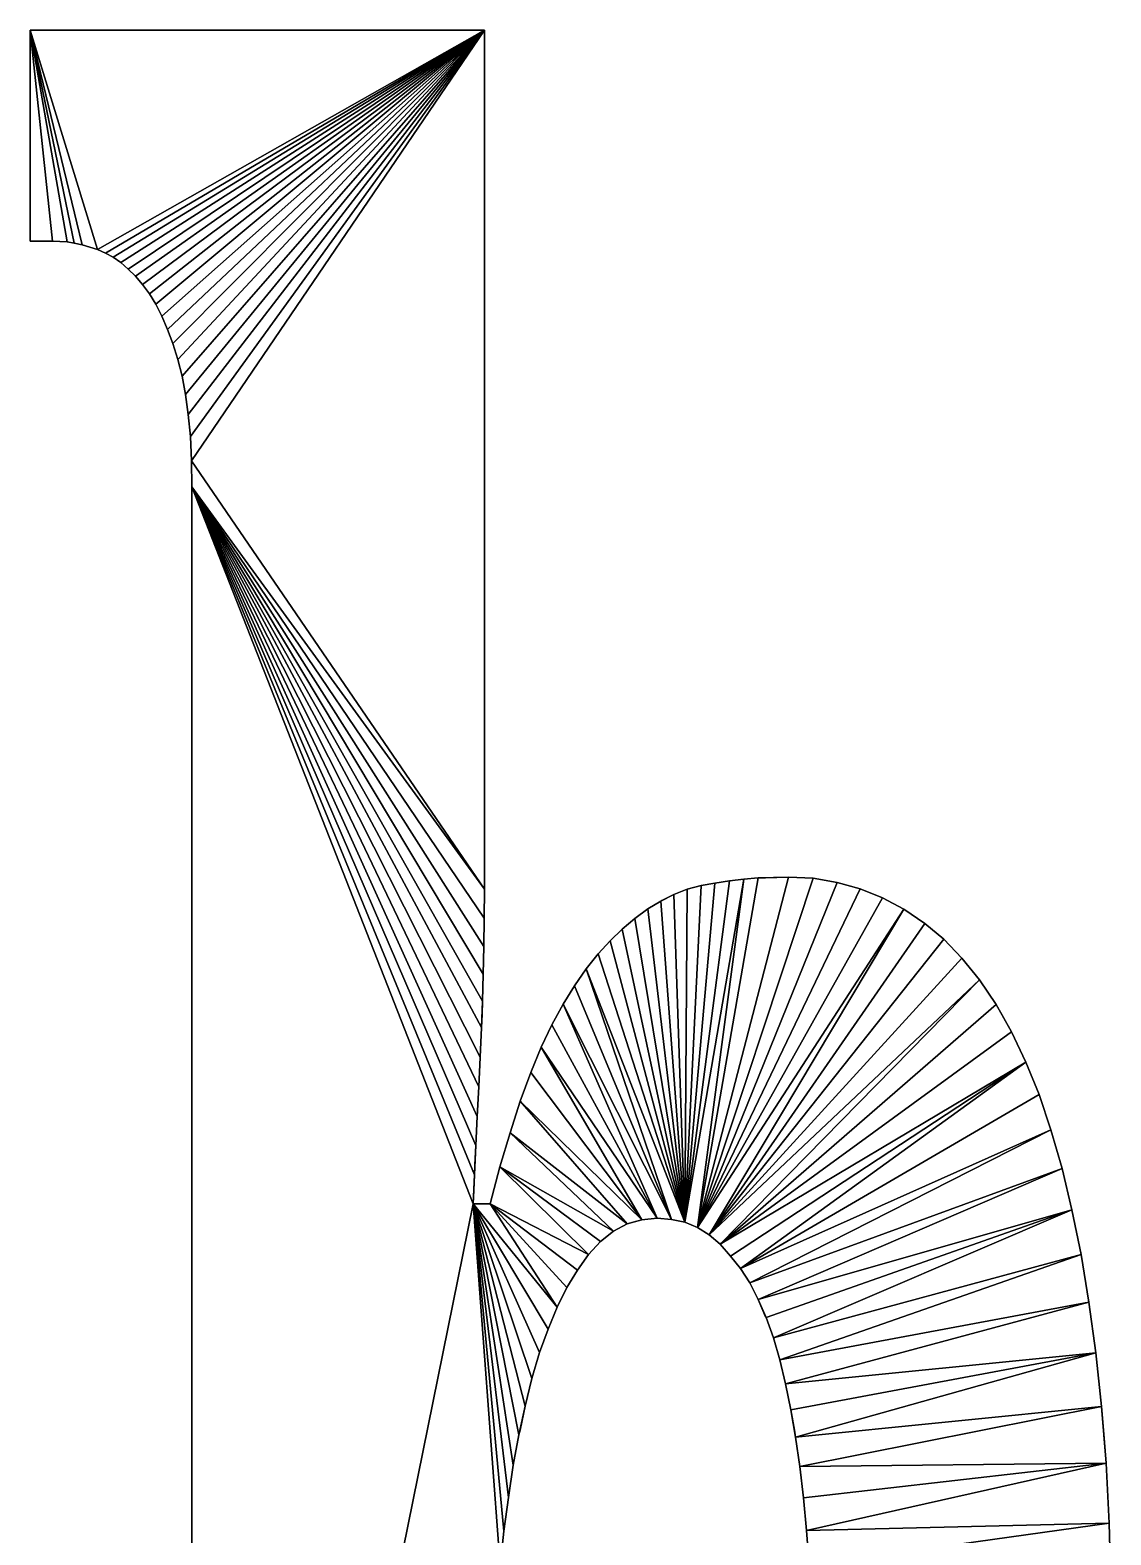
# Model space of a CAD drawing. Header units: inches. Extents: x 62 to 1153, y 3 to 780.
# Drawn here: x 83.71 to 86.374, y 35.073 to 38.782 of the extents above; entities that cross this region are included whole.
import ezdxf

# ---------------------------------------------------------------- set-up
doc = ezdxf.new("R2010")
doc.units = ezdxf.units.IN
doc.header["$MEASUREMENT"] = 0
doc.layers.add('Base', color=3, linetype='Continuous')

msp = doc.modelspace()

# ---------------------------------------------------------------- linework, layer by layer
at = {"layer": 'Base'}
for points in [[(84.83, 38.7825, -43), (83.71, 38.7825, -43), (83.876, 38.2415, -43)], [(83.819, 38.2575, -43), (83.71, 38.7825, -43), (83.801, 38.2605, -43)], [(83.71, 38.7825, -43), (83.71, 38.2625, -43), (83.765, 38.2625, -43)], [(83.765, 38.2625, -43), (83.801, 38.2605, -43), (83.71, 38.7825, -43)], [(83.819, 38.2575, -43), (83.838, 38.2535, -43), (83.71, 38.7825, -43)], [(83.838, 38.2535, -43), (83.876, 38.2415, -43), (83.71, 38.7825, -43)], [(83.71, 38.7825, -44), (83.71, 38.7825, -43), (84.83, 38.7825, -43)], [(83.71, 38.7825, -44), (84.83, 38.7825, -43), (84.83, 38.7825, -44)], [(83.71, 38.7825, -44), (83.71, 38.2625, -44), (83.71, 38.7825, -43)], [(83.71, 38.2625, -44), (83.71, 38.2625, -43), (83.71, 38.7825, -43)], [(83.876, 38.2415, -43), (83.896, 38.2325, -43), (84.83, 38.7825, -43)], [(83.915, 38.2225, -43), (84.83, 38.7825, -43), (83.896, 38.2325, -43)], [(83.915, 38.2225, -43), (83.934, 38.2095, -43), (84.83, 38.7825, -43)], [(83.952, 38.1935, -43), (84.83, 38.7825, -43), (83.934, 38.2095, -43)], [(83.97, 38.1755, -43), (84.83, 38.7825, -43), (83.952, 38.1935, -43)], [(83.97, 38.1755, -43), (83.987, 38.1555, -43), (84.83, 38.7825, -43)], [(84.004, 38.1325, -43), (84.83, 38.7825, -43), (83.987, 38.1555, -43)], [(84.02, 38.1065, -43), (84.83, 38.7825, -43), (84.004, 38.1325, -43)], [(84.02, 38.1065, -43), (84.035, 38.0775, -43), (84.83, 38.7825, -43)], [(84.035, 38.0775, -43), (84.049, 38.0445, -43), (84.83, 38.7825, -43)], [(84.049, 38.0445, -43), (84.062, 38.0095, -43), (84.83, 38.7825, -43)], [(84.062, 38.0095, -43), (84.074, 37.9705, -43), (84.83, 38.7825, -43)], [(84.074, 37.9705, -43), (84.085, 37.9295, -43), (84.83, 38.7825, -43)], [(84.085, 37.9295, -43), (84.093, 37.8845, -43), (84.83, 38.7825, -43)], [(84.093, 37.8845, -43), (84.1, 37.8345, -43), (84.83, 38.7825, -43)], [(84.1, 37.8345, -43), (84.105, 37.7805, -43), (84.83, 38.7825, -43)], [(84.105, 37.7805, -43), (84.108, 37.7205, -43), (84.83, 38.7825, -43)], [(84.83, 36.6645, -43), (84.83, 38.7825, -43), (84.108, 37.7205, -43)], [(84.83, 36.6645, -44), (84.83, 38.7825, -44), (84.83, 36.6645, -43)], [(84.83, 38.7825, -43), (84.83, 36.6645, -43), (84.83, 38.7825, -44)], [(83.71, 38.2625, -44), (83.765, 38.2625, -44), (83.765, 38.2625, -43)], [(83.71, 38.2625, -44), (83.765, 38.2625, -43), (83.71, 38.2625, -43)], [(83.765, 38.2625, -44), (83.801, 38.2605, -44), (83.801, 38.2605, -43)], [(83.765, 38.2625, -44), (83.801, 38.2605, -43), (83.765, 38.2625, -43)], [(83.801, 38.2605, -44), (83.819, 38.2575, -44), (83.819, 38.2575, -43)], [(83.801, 38.2605, -44), (83.819, 38.2575, -43), (83.801, 38.2605, -43)], [(83.819, 38.2575, -44), (83.838, 38.2535, -44), (83.838, 38.2535, -43)], [(83.819, 38.2575, -44), (83.838, 38.2535, -43), (83.819, 38.2575, -43)], [(83.838, 38.2535, -44), (83.876, 38.2415, -44), (83.876, 38.2415, -43)], [(83.838, 38.2535, -44), (83.876, 38.2415, -43), (83.838, 38.2535, -43)], [(83.876, 38.2415, -44), (83.896, 38.2325, -44), (83.896, 38.2325, -43)], [(83.876, 38.2415, -44), (83.896, 38.2325, -43), (83.876, 38.2415, -43)], [(83.896, 38.2325, -44), (83.915, 38.2225, -44), (83.915, 38.2225, -43)], [(83.896, 38.2325, -44), (83.915, 38.2225, -43), (83.896, 38.2325, -43)], [(83.915, 38.2225, -44), (83.934, 38.2095, -44), (83.934, 38.2095, -43)], [(83.915, 38.2225, -44), (83.934, 38.2095, -43), (83.915, 38.2225, -43)], [(83.934, 38.2095, -44), (83.952, 38.1935, -44), (83.952, 38.1935, -43)], [(83.934, 38.2095, -44), (83.952, 38.1935, -43), (83.934, 38.2095, -43)], [(83.952, 38.1935, -44), (83.97, 38.1755, -44), (83.97, 38.1755, -43)], [(83.952, 38.1935, -44), (83.97, 38.1755, -43), (83.952, 38.1935, -43)], [(83.97, 38.1755, -44), (83.987, 38.1555, -44), (83.987, 38.1555, -43)], [(83.97, 38.1755, -44), (83.987, 38.1555, -43), (83.97, 38.1755, -43)], [(83.987, 38.1555, -44), (84.004, 38.1325, -44), (84.004, 38.1325, -43)], [(83.987, 38.1555, -44), (84.004, 38.1325, -43), (83.987, 38.1555, -43)], [(84.004, 38.1325, -44), (84.02, 38.1065, -44), (84.02, 38.1065, -43)], [(84.004, 38.1325, -44), (84.02, 38.1065, -43), (84.004, 38.1325, -43)], [(84.02, 38.1065, -44), (84.035, 38.0775, -44), (84.035, 38.0775, -43)], [(84.02, 38.1065, -44), (84.035, 38.0775, -43), (84.02, 38.1065, -43)], [(84.035, 38.0775, -44), (84.049, 38.0445, -44), (84.049, 38.0445, -43)], [(84.035, 38.0775, -44), (84.049, 38.0445, -43), (84.035, 38.0775, -43)], [(84.049, 38.0445, -44), (84.062, 38.0095, -44), (84.062, 38.0095, -43)], [(84.049, 38.0445, -44), (84.062, 38.0095, -43), (84.049, 38.0445, -43)], [(84.062, 38.0095, -44), (84.074, 37.9705, -44), (84.074, 37.9705, -43)], [(84.062, 38.0095, -44), (84.074, 37.9705, -43), (84.062, 38.0095, -43)], [(84.074, 37.9705, -44), (84.085, 37.9295, -44), (84.085, 37.9295, -43)], [(84.074, 37.9705, -44), (84.085, 37.9295, -43), (84.074, 37.9705, -43)], [(84.085, 37.9295, -44), (84.093, 37.8845, -44), (84.093, 37.8845, -43)], [(84.085, 37.9295, -44), (84.093, 37.8845, -43), (84.085, 37.9295, -43)], [(84.093, 37.8845, -44), (84.1, 37.8345, -44), (84.1, 37.8345, -43)], [(84.093, 37.8845, -44), (84.1, 37.8345, -43), (84.093, 37.8845, -43)], [(84.1, 37.8345, -44), (84.105, 37.7805, -44), (84.105, 37.7805, -43)], [(84.1, 37.8345, -44), (84.105, 37.7805, -43), (84.1, 37.8345, -43)], [(84.105, 37.7805, -44), (84.108, 37.7205, -44), (84.108, 37.7205, -43)], [(84.105, 37.7805, -44), (84.108, 37.7205, -43), (84.105, 37.7805, -43)], [(84.108, 37.7205, -43), (84.109, 37.6565, -43), (84.83, 36.6645, -43)], [(84.108, 37.7205, -44), (84.109, 37.6565, -44), (84.109, 37.6565, -43)], [(84.108, 37.7205, -44), (84.109, 37.6565, -43), (84.108, 37.7205, -43)], [(84.829, 36.5935, -43), (84.83, 36.6645, -43), (84.109, 37.6565, -43)], [(84.109, 32.4675, -43), (84.802, 35.8895, -43), (84.109, 37.6565, -43)], [(84.828, 36.5235, -43), (84.829, 36.5935, -43), (84.109, 37.6565, -43)], [(84.827, 36.4555, -43), (84.828, 36.5235, -43), (84.109, 37.6565, -43)], [(84.819, 36.2505, -43), (84.823, 36.3235, -43), (84.109, 37.6565, -43)], [(84.823, 36.3235, -43), (84.825, 36.3885, -43), (84.109, 37.6565, -43)], [(84.825, 36.3885, -43), (84.827, 36.4555, -43), (84.109, 37.6565, -43)], [(84.805, 35.9605, -43), (84.809, 36.0325, -43), (84.109, 37.6565, -43)], [(84.809, 36.0325, -43), (84.812, 36.1045, -43), (84.109, 37.6565, -43)], [(84.812, 36.1045, -43), (84.816, 36.1775, -43), (84.109, 37.6565, -43)], [(84.816, 36.1775, -43), (84.819, 36.2505, -43), (84.109, 37.6565, -43)], [(84.805, 35.9605, -43), (84.109, 37.6565, -43), (84.802, 35.8895, -43)], [(84.109, 37.6565, -44), (84.109, 32.4675, -44), (84.109, 37.6565, -43)], [(84.109, 32.4675, -44), (84.109, 32.4675, -43), (84.109, 37.6565, -43)], [(85.469, 36.6895, -43), (85.434, 36.6855, -43), (85.324, 35.8435, -43)], [(85.324, 35.8435, -43), (85.355, 35.8305, -43), (85.469, 36.6895, -43)], [(85.64, 36.6915, -43), (85.579, 36.6945, -43), (85.355, 35.8305, -43)], [(85.579, 36.6945, -43), (85.505, 36.6925, -43), (85.355, 35.8305, -43)], [(85.505, 36.6925, -43), (85.469, 36.6895, -43), (85.355, 35.8305, -43)], [(85.64, 36.6915, -43), (85.355, 35.8305, -43), (85.699, 36.6815, -43)], [(85.434, 36.6855, -43), (85.469, 36.6895, -43), (85.434, 36.6855, -44)], [(85.434, 36.6855, -44), (85.469, 36.6895, -43), (85.469, 36.6895, -44)], [(85.469, 36.6895, -43), (85.505, 36.6925, -43), (85.505, 36.6925, -44)], [(85.469, 36.6895, -44), (85.469, 36.6895, -43), (85.505, 36.6925, -44)], [(85.505, 36.6925, -43), (85.579, 36.6945, -43), (85.523, 36.693, -44)], [(85.505, 36.6925, -43), (85.523, 36.693, -44), (85.505, 36.6925, -44)], [(85.579, 36.6945, -44), (85.523, 36.693, -44), (85.579, 36.6945, -43)], [(85.579, 36.6945, -44), (85.579, 36.6945, -43), (85.64, 36.6915, -43)], [(85.579, 36.6945, -44), (85.64, 36.6915, -43), (85.64, 36.6915, -44)], [(85.64, 36.6915, -44), (85.64, 36.6915, -43), (85.699, 36.6815, -43)], [(85.64, 36.6915, -44), (85.699, 36.6815, -43), (85.699, 36.6815, -44)], [(84.83, 36.6645, -44), (84.83, 36.6645, -43), (84.829, 36.5935, -43)], [(84.83, 36.6645, -44), (84.829, 36.5935, -43), (84.829, 36.5935, -44)], [(85.297, 36.6515, -43), (85.265, 36.6355, -43), (85.324, 35.8435, -43)], [(85.297, 36.6515, -43), (85.267, 36.6365, -44), (85.265, 36.6355, -43)], [(85.267, 36.6365, -44), (85.297, 36.6515, -43), (85.297, 36.6515, -44)], [(85.33, 36.6645, -43), (85.297, 36.6515, -43), (85.324, 35.8435, -43)], [(85.33, 36.6645, -44), (85.297, 36.6515, -44), (85.33, 36.6645, -43)], [(85.297, 36.6515, -43), (85.33, 36.6645, -43), (85.297, 36.6515, -44)], [(85.434, 36.6855, -43), (85.398, 36.6795, -43), (85.324, 35.8435, -43)], [(85.398, 36.6795, -43), (85.364, 36.6735, -43), (85.324, 35.8435, -43)], [(85.364, 36.6735, -43), (85.33, 36.6645, -43), (85.324, 35.8435, -43)], [(85.364, 36.6735, -43), (85.364, 36.6735, -44), (85.33, 36.6645, -43)], [(85.33, 36.6645, -44), (85.33, 36.6645, -43), (85.364, 36.6735, -44)], [(85.699, 36.6815, -43), (85.355, 35.8305, -43), (85.756, 36.6655, -43)], [(85.756, 36.6655, -43), (85.355, 35.8305, -43), (85.811, 36.6435, -43)], [(85.398, 36.6795, -44), (85.364, 36.6735, -44), (85.398, 36.6795, -43)], [(85.364, 36.6735, -43), (85.398, 36.6795, -43), (85.364, 36.6735, -44)], [(85.434, 36.6855, -43), (85.434, 36.6855, -44), (85.398, 36.6795, -43)], [(85.398, 36.6795, -44), (85.398, 36.6795, -43), (85.434, 36.6855, -44)], [(85.699, 36.6815, -44), (85.699, 36.6815, -43), (85.756, 36.6655, -43)], [(85.699, 36.6815, -44), (85.756, 36.6655, -43), (85.756, 36.6655, -44)], [(85.756, 36.6655, -44), (85.756, 36.6655, -43), (85.811, 36.6435, -43)], [(85.756, 36.6655, -44), (85.811, 36.6435, -43), (85.811, 36.6435, -44)], [(85.233, 36.6165, -43), (85.201, 36.5925, -43), (85.324, 35.8435, -43)], [(85.201, 36.5925, -44), (85.201, 36.5925, -43), (85.233, 36.6165, -43)], [(85.201, 36.5925, -44), (85.233, 36.6165, -43), (85.233, 36.6165, -44)], [(85.265, 36.6355, -43), (85.233, 36.6165, -43), (85.324, 35.8435, -43)], [(85.265, 36.6355, -43), (85.265, 36.6355, -44), (85.233, 36.6165, -43)], [(85.233, 36.6165, -44), (85.233, 36.6165, -43), (85.265, 36.6355, -44)], [(85.265, 36.6355, -44), (85.265, 36.6355, -43), (85.267, 36.6365, -44)], [(85.811, 36.6435, -43), (85.355, 35.8305, -43), (85.864, 36.6155, -43)], [(85.384, 35.8125, -43), (85.864, 36.6155, -43), (85.355, 35.8305, -43)], [(85.864, 36.6155, -43), (85.384, 35.8125, -43), (85.915, 36.5805, -43)], [(85.811, 36.6435, -44), (85.811, 36.6435, -43), (85.864, 36.6155, -43)], [(85.811, 36.6435, -44), (85.864, 36.6155, -43), (85.864, 36.6155, -44)], [(85.864, 36.6155, -44), (85.864, 36.6155, -43), (85.915, 36.5805, -43)], [(85.864, 36.6155, -44), (85.915, 36.5805, -43), (85.915, 36.5805, -44)], [(84.829, 36.5935, -44), (84.829, 36.5935, -43), (84.828, 36.5235, -43)], [(84.829, 36.5935, -44), (84.828, 36.5235, -43), (84.828, 36.5235, -44)], [(85.201, 36.5925, -43), (85.169, 36.5665, -43), (85.324, 35.8435, -43)], [(85.201, 36.5925, -43), (85.201, 36.5925, -44), (85.169, 36.5665, -43)], [(85.169, 36.5665, -44), (85.169, 36.5665, -43), (85.201, 36.5925, -44)], [(85.915, 36.5805, -43), (85.384, 35.8125, -43), (85.962, 36.5415, -43)], [(85.915, 36.5805, -44), (85.915, 36.5805, -43), (85.962, 36.5415, -43)], [(85.915, 36.5805, -44), (85.962, 36.5415, -43), (85.962, 36.5415, -44)], [(85.169, 36.5665, -43), (85.14, 36.5375, -43), (85.324, 35.8435, -43)], [(85.14, 36.5375, -43), (85.169, 36.5665, -43), (85.169, 36.5665, -44)], [(85.14, 36.5375, -43), (85.169, 36.5665, -44), (85.14, 36.5375, -44)], [(85.962, 36.5415, -43), (85.384, 35.8125, -43), (86.007, 36.4945, -43)], [(85.962, 36.5415, -44), (85.962, 36.5415, -43), (86.007, 36.4945, -43)], [(85.962, 36.5415, -44), (86.007, 36.4945, -43), (86.007, 36.4945, -44)], [(84.828, 36.5235, -44), (84.828, 36.5235, -43), (84.827, 36.4555, -43)], [(84.828, 36.5235, -44), (84.827, 36.4555, -43), (84.827, 36.4555, -44)], [(85.11, 36.5055, -43), (85.081, 36.4685, -43), (85.324, 35.8435, -43)], [(85.081, 36.4685, -43), (85.11, 36.5055, -43), (85.081, 36.4685, -44)], [(85.11, 36.5055, -43), (85.11, 36.5055, -44), (85.081, 36.4685, -44)], [(85.14, 36.5375, -43), (85.11, 36.5055, -43), (85.324, 35.8435, -43)], [(85.14, 36.5375, -43), (85.11, 36.5055, -44), (85.11, 36.5055, -43)], [(85.14, 36.5375, -44), (85.11, 36.5055, -44), (85.14, 36.5375, -43)], [(85.081, 36.4685, -43), (85.052, 36.4265, -43), (85.291, 35.8505, -43)], [(85.081, 36.4685, -44), (85.052, 36.4265, -43), (85.081, 36.4685, -43)], [(85.052, 36.4265, -43), (85.081, 36.4685, -44), (85.052, 36.4265, -44)], [(85.291, 35.8505, -43), (85.324, 35.8435, -43), (85.081, 36.4685, -43)], [(86.007, 36.4945, -43), (85.384, 35.8125, -43), (86.05, 36.4415, -43)], [(86.007, 36.4945, -44), (86.007, 36.4945, -43), (86.05, 36.4415, -43)], [(86.007, 36.4945, -44), (86.05, 36.4415, -43), (86.05, 36.4415, -44)], [(84.827, 36.4555, -44), (84.827, 36.4555, -43), (84.825, 36.3885, -43)], [(84.827, 36.4555, -44), (84.825, 36.3885, -43), (84.825, 36.3885, -44)], [(85.384, 35.8125, -43), (85.411, 35.7895, -43), (86.05, 36.4415, -43)], [(86.091, 36.3805, -43), (86.05, 36.4415, -43), (85.411, 35.7895, -43)], [(86.05, 36.4415, -44), (86.05, 36.4415, -43), (86.091, 36.3805, -43)], [(86.05, 36.4415, -44), (86.091, 36.3805, -43), (86.091, 36.3805, -44)], [(85.052, 36.4265, -43), (85.024, 36.3815, -43), (85.291, 35.8505, -43)], [(85.052, 36.4265, -43), (85.052, 36.4265, -44), (85.024, 36.3815, -43)], [(85.052, 36.4265, -44), (85.024, 36.3815, -44), (85.024, 36.3815, -43)], [(84.825, 36.3885, -43), (84.823, 36.3235, -43), (84.824, 36.3555, -44)], [(84.823, 36.3235, -44), (84.824, 36.3555, -44), (84.823, 36.3235, -43)], [(84.825, 36.3885, -44), (84.825, 36.3885, -43), (84.824, 36.3555, -44)], [(85.024, 36.3815, -43), (84.996, 36.3305, -43), (85.256, 35.8535, -43)], [(85.024, 36.3815, -43), (85.0098, 36.3555, -44), (84.996, 36.3305, -43)], [(84.996, 36.3305, -44), (84.996, 36.3305, -43), (85.0098, 36.3555, -44)], [(85.024, 36.3815, -44), (85.0098, 36.3555, -44), (85.024, 36.3815, -43)], [(85.011, 36.3578, -44), (85.0098, 36.3555, -44), (85.024, 36.3815, -44)], [(85.0098, 36.3555, -44), (85.011, 36.3578, -44), (85.024, 36.3815, -44)], [(85.256, 35.8535, -43), (85.291, 35.8505, -43), (85.024, 36.3815, -43)], [(86.129, 36.3135, -43), (86.091, 36.3805, -43), (85.411, 35.7895, -43)], [(86.091, 36.3805, -44), (86.091, 36.3805, -43), (86.1052, 36.3555, -44)], [(86.091, 36.3805, -43), (86.129, 36.3135, -43), (86.1052, 36.3555, -44)], [(86.129, 36.3135, -44), (86.1052, 36.3555, -44), (86.129, 36.3135, -43)], [(84.823, 36.3235, -44), (84.823, 36.3235, -43), (84.819, 36.2505, -43)], [(84.823, 36.3235, -44), (84.819, 36.2505, -43), (84.819, 36.2505, -44)], [(84.996, 36.3305, -43), (84.97, 36.2755, -43), (85.256, 35.8535, -43)], [(84.996, 36.3305, -44), (84.97, 36.2755, -44), (84.97, 36.2755, -43)], [(84.996, 36.3305, -44), (84.97, 36.2755, -43), (84.996, 36.3305, -43)], [(86.164, 36.2385, -43), (86.129, 36.3135, -43), (85.411, 35.7895, -43)], [(86.129, 36.3135, -44), (86.129, 36.3135, -43), (86.164, 36.2385, -43)], [(86.129, 36.3135, -44), (86.164, 36.2385, -43), (86.164, 36.2385, -44)], [(84.819, 36.2505, -44), (84.819, 36.2505, -43), (84.816, 36.1775, -43)], [(84.819, 36.2505, -44), (84.816, 36.1775, -43), (84.816, 36.1775, -44)], [(84.97, 36.2755, -43), (84.944, 36.2125, -43), (85.218, 35.8495, -43)], [(84.97, 36.2755, -44), (84.944, 36.2125, -44), (84.944, 36.2125, -43)], [(84.97, 36.2755, -44), (84.944, 36.2125, -43), (84.97, 36.2755, -43)], [(85.218, 35.8495, -43), (85.256, 35.8535, -43), (84.97, 36.2755, -43)], [(84.944, 36.2125, -43), (84.918, 36.1425, -43), (85.218, 35.8495, -43)], [(84.944, 36.2125, -44), (84.918, 36.1425, -44), (84.918, 36.1425, -43)], [(84.944, 36.2125, -44), (84.918, 36.1425, -43), (84.944, 36.2125, -43)], [(85.411, 35.7895, -43), (85.436, 35.7605, -43), (86.164, 36.2385, -43)], [(85.436, 35.7605, -43), (85.461, 35.7295, -43), (86.164, 36.2385, -43)], [(86.197, 36.1585, -43), (86.164, 36.2385, -43), (85.461, 35.7295, -43)], [(86.164, 36.2385, -44), (86.164, 36.2385, -43), (86.197, 36.1585, -43)], [(86.164, 36.2385, -44), (86.197, 36.1585, -43), (86.197, 36.1585, -44)], [(84.816, 36.1775, -44), (84.816, 36.1775, -43), (84.812, 36.1045, -43)], [(84.816, 36.1775, -44), (84.812, 36.1045, -43), (84.812, 36.1045, -44)], [(84.918, 36.1425, -43), (84.893, 36.0645, -43), (85.182, 35.8395, -43)], [(84.918, 36.1425, -44), (84.893, 36.0645, -44), (84.893, 36.0645, -43)], [(84.918, 36.1425, -44), (84.893, 36.0645, -43), (84.918, 36.1425, -43)], [(85.182, 35.8395, -43), (85.218, 35.8495, -43), (84.918, 36.1425, -43)], [(86.226, 36.0715, -43), (86.197, 36.1585, -43), (85.461, 35.7295, -43)], [(86.197, 36.1585, -44), (86.197, 36.1585, -43), (86.226, 36.0715, -43)], [(86.197, 36.1585, -44), (86.226, 36.0715, -43), (86.226, 36.0715, -44)], [(84.812, 36.1045, -44), (84.812, 36.1045, -43), (84.809, 36.0325, -43)], [(84.812, 36.1045, -44), (84.809, 36.0325, -43), (84.809, 36.0325, -44)], [(84.893, 36.0645, -43), (84.868, 35.9805, -43), (85.148, 35.8215, -43)], [(84.893, 36.0645, -44), (84.868, 35.9805, -44), (84.868, 35.9805, -43)], [(84.893, 36.0645, -44), (84.868, 35.9805, -43), (84.893, 36.0645, -43)], [(85.148, 35.8215, -43), (85.182, 35.8395, -43), (84.893, 36.0645, -43)], [(85.461, 35.7295, -43), (85.484, 35.6945, -43), (86.226, 36.0715, -43)], [(86.254, 35.9765, -43), (86.226, 36.0715, -43), (85.484, 35.6945, -43)], [(86.226, 36.0715, -44), (86.226, 36.0715, -43), (86.254, 35.9765, -43)], [(86.226, 36.0715, -44), (86.254, 35.9765, -43), (86.254, 35.9765, -44)], [(84.805, 35.9605, -43), (84.8064, 35.9851, -44), (84.809, 36.0325, -43)], [(84.809, 36.0325, -44), (84.809, 36.0325, -43), (84.8064, 35.9851, -44)], [(84.805, 35.9605, -43), (84.805, 35.9605, -44), (84.8064, 35.9851, -44)], [(84.805, 35.9605, -43), (84.802, 35.8895, -43), (84.8034, 35.9231, -44)], [(84.805, 35.9605, -44), (84.805, 35.9605, -43), (84.8034, 35.9231, -44)], [(84.844, 35.8895, -43), (85.086, 35.7645, -43), (84.868, 35.9805, -43)], [(84.868, 35.9805, -44), (84.844, 35.8895, -44), (84.844, 35.8895, -43)], [(84.868, 35.9805, -44), (84.844, 35.8895, -43), (84.868, 35.9805, -43)], [(85.086, 35.7645, -43), (85.116, 35.7965, -43), (84.868, 35.9805, -43)], [(85.116, 35.7965, -43), (85.148, 35.8215, -43), (84.868, 35.9805, -43)], [(85.484, 35.6945, -43), (85.505, 35.6535, -43), (86.254, 35.9765, -43)], [(86.278, 35.8745, -43), (86.254, 35.9765, -43), (85.505, 35.6535, -43)], [(86.254, 35.9765, -44), (86.254, 35.9765, -43), (86.278, 35.8745, -43)], [(86.254, 35.9765, -44), (86.278, 35.8745, -43), (86.278, 35.8745, -44)], [(84.802, 35.8895, -44), (84.8034, 35.9231, -44), (84.802, 35.8895, -43)], [(84.802, 35.8895, -43), (84.109, 32.4675, -43), (84.869, 34.9965, -43)], [(84.844, 35.8895, -43), (84.802, 35.8895, -43), (85.009, 35.6345, -43)], [(84.987, 35.5805, -43), (85.009, 35.6345, -43), (84.802, 35.8895, -43)], [(84.966, 35.5225, -43), (84.987, 35.5805, -43), (84.802, 35.8895, -43)], [(84.901, 35.2445, -43), (84.915, 35.3195, -43), (84.802, 35.8895, -43)], [(84.915, 35.3195, -43), (84.93, 35.3905, -43), (84.802, 35.8895, -43)], [(84.93, 35.3905, -43), (84.947, 35.4585, -43), (84.802, 35.8895, -43)], [(84.947, 35.4585, -43), (84.966, 35.5225, -43), (84.802, 35.8895, -43)], [(84.889, 35.1655, -43), (84.901, 35.2445, -43), (84.802, 35.8895, -43)], [(84.878, 35.0825, -43), (84.889, 35.1655, -43), (84.802, 35.8895, -43)], [(84.869, 34.9965, -43), (84.878, 35.0825, -43), (84.802, 35.8895, -43)], [(84.802, 35.8895, -44), (84.802, 35.8895, -43), (84.844, 35.8895, -44)], [(84.802, 35.8895, -43), (84.844, 35.8895, -43), (84.844, 35.8895, -44)], [(85.059, 35.7255, -43), (85.086, 35.7645, -43), (84.844, 35.8895, -43)], [(85.033, 35.6825, -43), (85.059, 35.7255, -43), (84.844, 35.8895, -43)], [(85.033, 35.6825, -43), (84.844, 35.8895, -43), (85.009, 35.6345, -43)], [(85.505, 35.6535, -43), (85.524, 35.6085, -43), (86.278, 35.8745, -43)], [(85.524, 35.6085, -43), (85.542, 35.5585, -43), (86.278, 35.8745, -43)], [(86.301, 35.7645, -43), (86.278, 35.8745, -43), (85.542, 35.5585, -43)], [(86.278, 35.8745, -44), (86.278, 35.8745, -43), (86.301, 35.7645, -43)], [(86.278, 35.8745, -44), (86.301, 35.7645, -43), (86.301, 35.7645, -44)], [(85.148, 35.8215, -44), (85.182, 35.8395, -44), (85.182, 35.8395, -43)], [(85.148, 35.8215, -44), (85.182, 35.8395, -43), (85.148, 35.8215, -43)], [(85.1964, 35.8435, -44), (85.218, 35.8495, -43), (85.182, 35.8395, -43)], [(85.182, 35.8395, -44), (85.1964, 35.8435, -44), (85.182, 35.8395, -43)], [(85.1964, 35.8435, -44), (85.218, 35.8495, -44), (85.218, 35.8495, -43)], [(85.218, 35.8495, -44), (85.256, 35.8535, -44), (85.256, 35.8535, -43)], [(85.218, 35.8495, -44), (85.256, 35.8535, -43), (85.218, 35.8495, -43)], [(85.256, 35.8535, -44), (85.291, 35.8505, -44), (85.291, 35.8505, -43)], [(85.256, 35.8535, -44), (85.291, 35.8505, -43), (85.256, 35.8535, -43)], [(85.291, 35.8505, -44), (85.324, 35.8435, -44), (85.324, 35.8435, -43)], [(85.291, 35.8505, -44), (85.324, 35.8435, -43), (85.291, 35.8505, -43)], [(85.324, 35.8435, -44), (85.355, 35.8305, -44), (85.355, 35.8305, -43)], [(85.324, 35.8435, -44), (85.355, 35.8305, -43), (85.324, 35.8435, -43)], [(85.116, 35.7965, -44), (85.148, 35.8215, -44), (85.148, 35.8215, -43)], [(85.116, 35.7965, -44), (85.148, 35.8215, -43), (85.116, 35.7965, -43)], [(85.355, 35.8305, -44), (85.384, 35.8125, -44), (85.384, 35.8125, -43)], [(85.355, 35.8305, -44), (85.384, 35.8125, -43), (85.355, 35.8305, -43)], [(85.384, 35.8125, -44), (85.411, 35.7895, -44), (85.411, 35.7895, -43)], [(85.384, 35.8125, -44), (85.411, 35.7895, -43), (85.384, 35.8125, -43)], [(85.086, 35.7645, -44), (85.086, 35.7645, -43), (85.059, 35.7255, -43)], [(85.086, 35.7645, -44), (85.059, 35.7255, -43), (85.059, 35.7255, -44)], [(85.116, 35.7965, -44), (85.116, 35.7965, -43), (85.086, 35.7645, -43)], [(85.116, 35.7965, -44), (85.086, 35.7645, -43), (85.086, 35.7645, -44)], [(85.411, 35.7895, -44), (85.436, 35.7605, -44), (85.436, 35.7605, -43)], [(85.411, 35.7895, -44), (85.436, 35.7605, -43), (85.411, 35.7895, -43)], [(85.436, 35.7605, -44), (85.461, 35.7295, -44), (85.461, 35.7295, -43)], [(85.436, 35.7605, -44), (85.461, 35.7295, -43), (85.436, 35.7605, -43)], [(85.542, 35.5585, -43), (85.558, 35.5045, -43), (86.301, 35.7645, -43)], [(86.32, 35.6465, -43), (86.301, 35.7645, -43), (85.558, 35.5045, -43)], [(86.301, 35.7645, -44), (86.301, 35.7645, -43), (86.32, 35.6465, -43)], [(86.301, 35.7645, -44), (86.32, 35.6465, -43), (86.32, 35.6465, -44)], [(85.059, 35.7255, -44), (85.059, 35.7255, -43), (85.033, 35.6825, -43)], [(85.059, 35.7255, -44), (85.033, 35.6825, -43), (85.033, 35.6825, -44)], [(85.461, 35.7295, -44), (85.484, 35.6945, -44), (85.484, 35.6945, -43)], [(85.461, 35.7295, -44), (85.484, 35.6945, -43), (85.461, 35.7295, -43)], [(85.484, 35.6945, -44), (85.505, 35.6535, -44), (85.505, 35.6535, -43)], [(85.484, 35.6945, -44), (85.505, 35.6535, -43), (85.484, 35.6945, -43)], [(85.033, 35.6825, -43), (85.009, 35.6345, -43), (85.011, 35.6385, -44)], [(85.033, 35.6825, -44), (85.033, 35.6825, -43), (85.011, 35.6385, -44)], [(85.505, 35.6535, -44), (85.523, 35.6108, -44), (85.505, 35.6535, -43)], [(85.523, 35.6108, -44), (85.524, 35.6085, -43), (85.505, 35.6535, -43)], [(85.009, 35.6345, -44), (85.009, 35.6345, -43), (84.987, 35.5805, -43)], [(85.009, 35.6345, -44), (84.987, 35.5805, -43), (84.987, 35.5805, -44)], [(85.009, 35.6345, -44), (85.011, 35.6385, -44), (85.009, 35.6345, -43)], [(85.558, 35.5045, -43), (85.572, 35.4455, -43), (86.32, 35.6465, -43)], [(86.337, 35.5215, -43), (86.32, 35.6465, -43), (85.572, 35.4455, -43)], [(86.32, 35.6465, -44), (86.32, 35.6465, -43), (86.337, 35.5215, -43)], [(86.32, 35.6465, -44), (86.337, 35.5215, -43), (86.337, 35.5215, -44)], [(84.987, 35.5805, -44), (84.987, 35.5805, -43), (84.966, 35.5225, -43)], [(84.987, 35.5805, -44), (84.966, 35.5225, -43), (84.966, 35.5225, -44)], [(85.523, 35.6108, -44), (85.524, 35.6085, -44), (85.524, 35.6085, -43)], [(85.524, 35.6085, -44), (85.542, 35.5585, -44), (85.542, 35.5585, -43)], [(85.524, 35.6085, -44), (85.542, 35.5585, -43), (85.524, 35.6085, -43)], [(85.542, 35.5585, -44), (85.558, 35.5045, -44), (85.558, 35.5045, -43)], [(85.542, 35.5585, -44), (85.558, 35.5045, -43), (85.542, 35.5585, -43)], [(84.966, 35.5225, -44), (84.966, 35.5225, -43), (84.947, 35.4585, -43)], [(84.966, 35.5225, -44), (84.947, 35.4585, -43), (84.947, 35.4585, -44)], [(85.558, 35.5045, -44), (85.572, 35.4455, -44), (85.572, 35.4455, -43)], [(85.558, 35.5045, -44), (85.572, 35.4455, -43), (85.558, 35.5045, -43)], [(85.572, 35.4455, -43), (85.585, 35.3815, -43), (86.337, 35.5215, -43)], [(85.585, 35.3815, -43), (85.597, 35.3135, -43), (86.337, 35.5215, -43)], [(86.351, 35.3895, -43), (86.337, 35.5215, -43), (85.597, 35.3135, -43)], [(86.337, 35.5215, -44), (86.337, 35.5215, -43), (86.351, 35.3895, -43)], [(86.337, 35.5215, -44), (86.351, 35.3895, -43), (86.351, 35.3895, -44)], [(84.947, 35.4585, -44), (84.947, 35.4585, -43), (84.93, 35.3905, -43)], [(84.947, 35.4585, -44), (84.93, 35.3905, -43), (84.93, 35.3905, -44)], [(85.572, 35.4455, -44), (85.585, 35.3815, -44), (85.585, 35.3815, -43)], [(85.572, 35.4455, -44), (85.585, 35.3815, -43), (85.572, 35.4455, -43)], [(84.93, 35.3905, -43), (84.915, 35.3195, -43), (84.9176, 35.3315, -44)], [(84.93, 35.3905, -44), (84.93, 35.3905, -43), (84.9176, 35.3315, -44)], [(85.597, 35.3135, -43), (85.607, 35.2415, -43), (86.351, 35.3895, -43)], [(86.362, 35.2495, -43), (86.351, 35.3895, -43), (85.607, 35.2415, -43)], [(86.351, 35.3895, -44), (86.351, 35.3895, -43), (86.3556, 35.3315, -44)], [(86.351, 35.3895, -43), (86.362, 35.2495, -43), (86.3556, 35.3315, -44)], [(85.585, 35.3815, -44), (85.5938, 35.3315, -44), (85.585, 35.3815, -43)], [(85.5938, 35.3315, -44), (85.597, 35.3135, -43), (85.585, 35.3815, -43)], [(84.915, 35.3195, -44), (84.915, 35.3195, -43), (84.901, 35.2445, -43)], [(84.915, 35.3195, -44), (84.901, 35.2445, -43), (84.901, 35.2445, -44)], [(84.915, 35.3195, -44), (84.9176, 35.3315, -44), (84.915, 35.3195, -43)], [(85.5938, 35.3315, -44), (85.597, 35.3135, -44), (85.597, 35.3135, -43)], [(86.362, 35.2495, -44), (86.3556, 35.3315, -44), (86.362, 35.2495, -43)], [(85.597, 35.3135, -44), (85.607, 35.2415, -44), (85.607, 35.2415, -43)], [(85.597, 35.3135, -44), (85.607, 35.2415, -43), (85.597, 35.3135, -43)], [(84.901, 35.2445, -44), (84.901, 35.2445, -43), (84.889, 35.1655, -43)], [(84.901, 35.2445, -44), (84.889, 35.1655, -43), (84.889, 35.1655, -44)], [(85.607, 35.2415, -43), (85.616, 35.1645, -43), (86.362, 35.2495, -43)], [(85.607, 35.2415, -44), (85.616, 35.1645, -44), (85.616, 35.1645, -43)], [(85.607, 35.2415, -44), (85.616, 35.1645, -43), (85.607, 35.2415, -43)], [(85.616, 35.1645, -43), (85.624, 35.0835, -43), (86.362, 35.2495, -43)], [(86.37, 35.1015, -43), (86.362, 35.2495, -43), (85.624, 35.0835, -43)], [(86.362, 35.2495, -44), (86.362, 35.2495, -43), (86.37, 35.1015, -43)], [(86.362, 35.2495, -44), (86.37, 35.1015, -43), (86.37, 35.1015, -44)], [(84.889, 35.1655, -44), (84.889, 35.1655, -43), (84.878, 35.0825, -43)], [(84.889, 35.1655, -44), (84.878, 35.0825, -43), (84.878, 35.0825, -44)], [(85.616, 35.1645, -44), (85.624, 35.0835, -44), (85.624, 35.0835, -43)], [(85.616, 35.1645, -44), (85.624, 35.0835, -43), (85.616, 35.1645, -43)], [(85.624, 35.0835, -43), (85.63, 34.9985, -43), (86.37, 35.1015, -43)], [(86.374, 34.9465, -43), (86.37, 35.1015, -43), (85.63, 34.9985, -43)], [(86.37, 35.1015, -44), (86.37, 35.1015, -43), (86.374, 34.9465, -43)], [(86.37, 35.1015, -44), (86.374, 34.9465, -43), (86.374, 34.9465, -44)], [(84.878, 35.0825, -44), (84.878, 35.0825, -43), (84.869, 34.9965, -43)], [(84.878, 35.0825, -44), (84.869, 34.9965, -43), (84.869, 34.9965, -44)], [(85.624, 35.0835, -44), (85.63, 34.9985, -44), (85.63, 34.9985, -43)], [(85.624, 35.0835, -44), (85.63, 34.9985, -43), (85.624, 35.0835, -43)]]:
    msp.add_3dface(points, dxfattribs=at)

doc.saveas('drawing.dxf')
